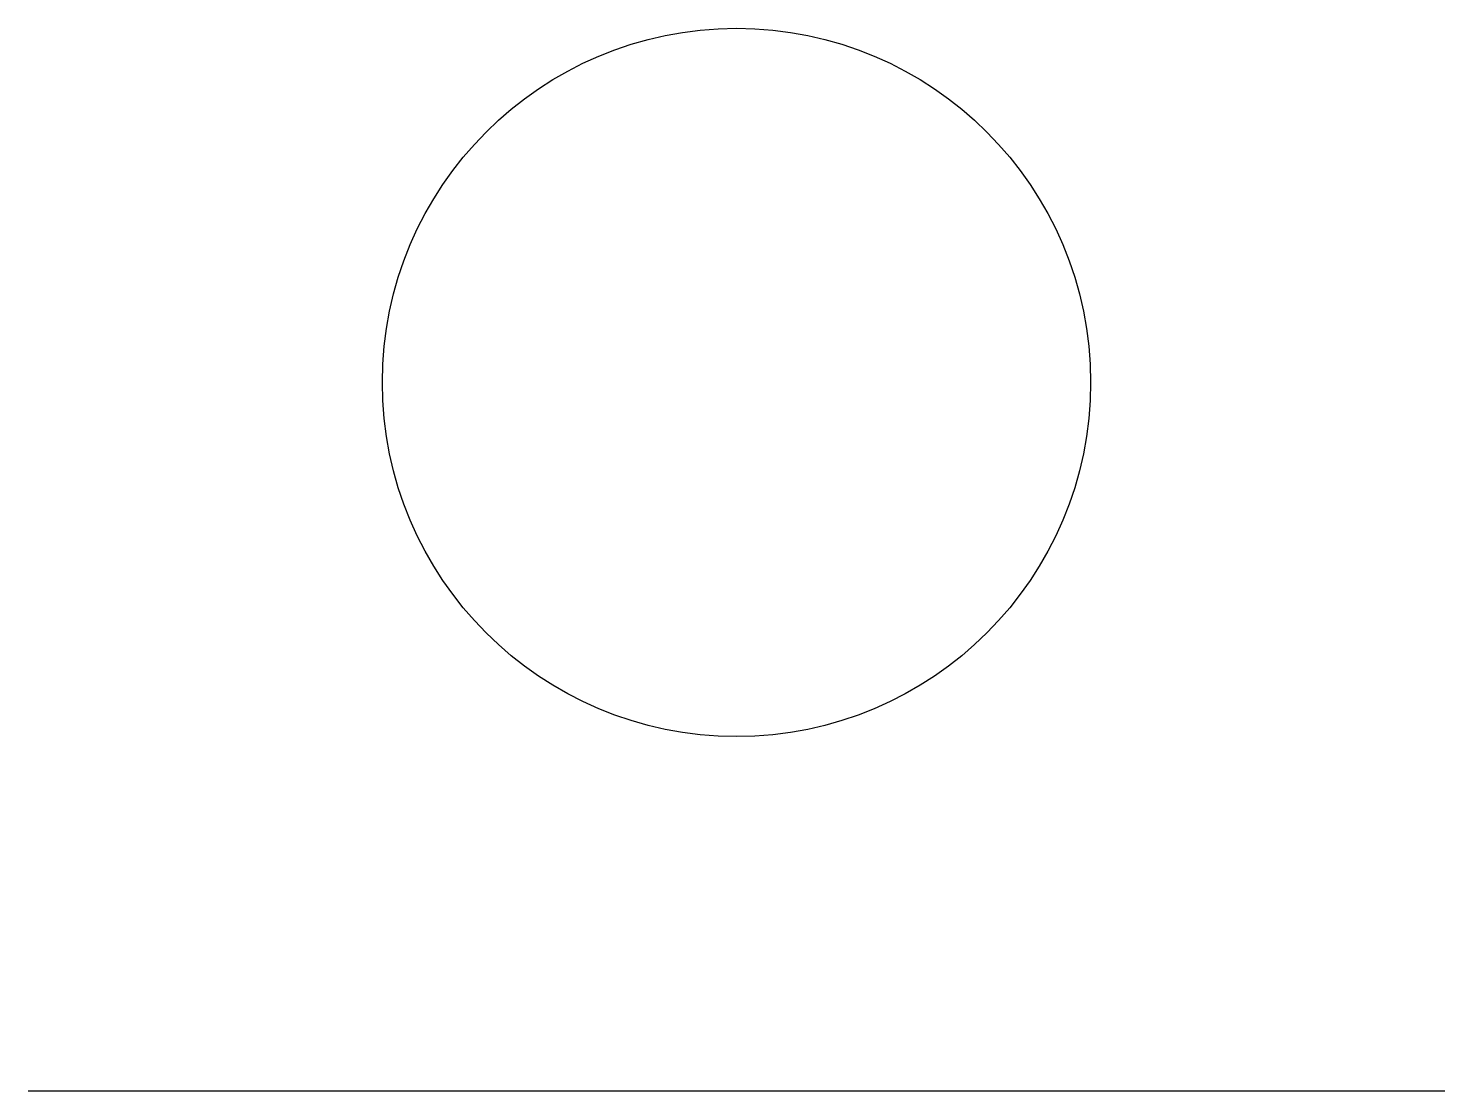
# Model space of a CAD drawing. Extents: x 0 to 10, y 0 to 7.5.
import ezdxf

# ---------------------------------------------------------------- set-up
doc = ezdxf.new("R2010")
doc.units = 0

msp = doc.modelspace()

# ---------------------------------------------------------------- linework, layer by layer
at = {"layer": 'Layer1'}
msp.add_line((0, 0), (10, 0), dxfattribs=at)
at = {"layer": 'Layer2'}
msp.add_circle((5, 5), 2.5, dxfattribs=at)

doc.saveas('drawing.dxf')
